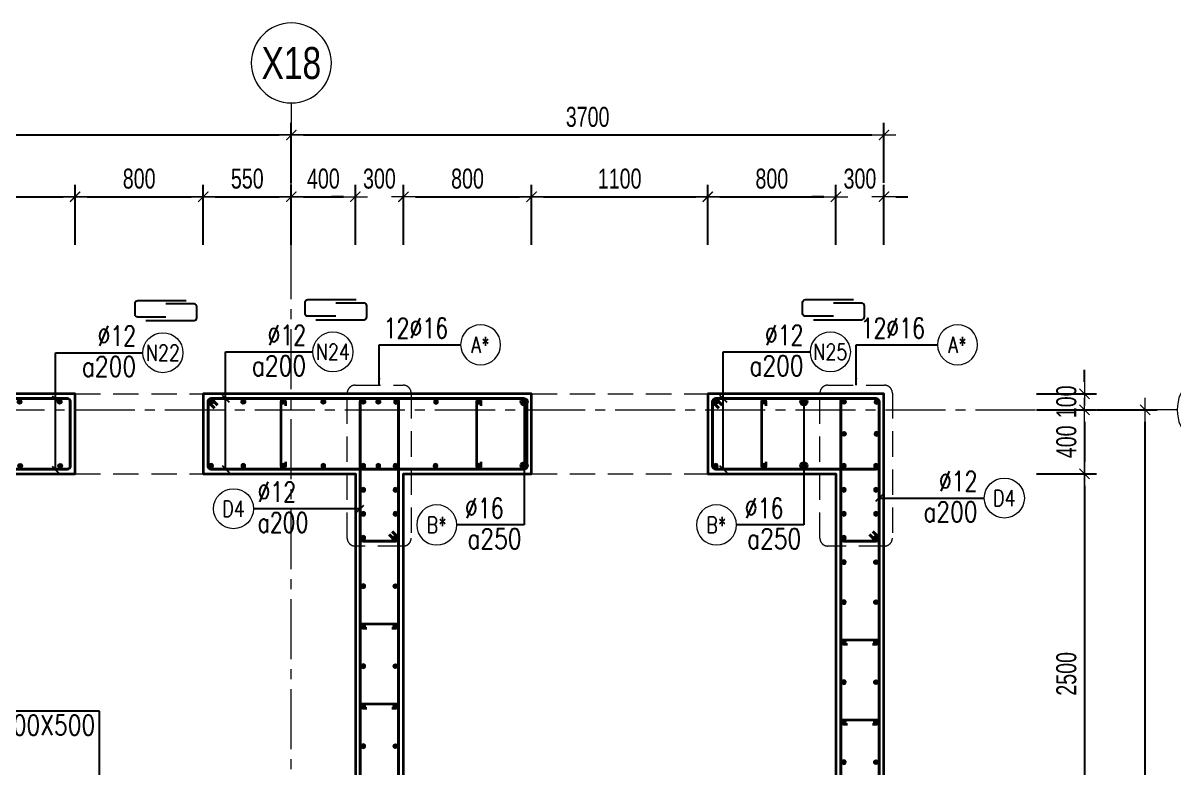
# Model space of a CAD drawing. Header units: millimetres. Extents: x 931337 to 1117500, y 19732 to 157199.
# Drawn here: x 954974 to 962154, y 147156 to 151806 of the extents above; entities that cross this region are included whole.
import ezdxf
from ezdxf.enums import TextEntityAlignment as Align

# ---------------------------------------------------------------- set-up
doc = ezdxf.new("R2010")
doc.units = ezdxf.units.MM
doc.header["$MEASUREMENT"] = 0
for name, pattern in [('HIDDEN2', [4.7625, 3.175, -1.5875]), ('HT_Dim Grid$0$CENTER2', [1.125, 0.75, -0.125, 0.125, -0.125]), ('HT_Grid$0$CENTER2', [1.125, 0.75, -0.125, 0.125, -0.125])]:
    doc.linetypes.add(name, pattern=pattern)
doc.layers.get('0').update_dxf_attribs({"lineweight": 20})
doc.layers.get('Defpoints').update_dxf_attribs({"color": 151, "lineweight": 9})
for name, color, linetype, lineweight in [('HT_Dim Grid$0$NDC_S_AXIS', 5, 'HT_Dim Grid$0$CENTER2', 13), ('HT_Dim Grid$0$NDC_S_SYMBOL', 1, 'Continuous', 15), ('HT_Dim Grid$0$NDC_S_TEXT SYMBOL', 7, 'Continuous', 20), ('HT_Grid$0$NDC_S_AXIS', 5, 'HT_Grid$0$CENTER2', 13), ('KC-LEADER', 153, 'Continuous', 18), ('KC-THEP', 6, 'Continuous', 40), ('NDC_S_BEAM', 3, 'HIDDEN2', 20), ('NDC_S_DIM', 1, 'Continuous', 15), ('NDC_S_HIDDEN', 8, 'HIDDEN2', 13), ('NDC_S_LEADER', 1, 'Continuous', 15), ('NDC_S_REBAR', 4, 'Continuous', 35), ('NDC_S_STIRRUP', 4, 'Continuous', 40), ('NDC_S_VN TEXT', 7, 'Continuous', 20), ('NDC_S_WALL', 6, 'Continuous', 35)]:
    doc.layers.add(name, color=color, linetype=linetype, lineweight=lineweight)
doc.layers.add('Leader', color=6, linetype='Continuous')
doc.layers.add('Ligature', color=1, linetype='Continuous')
doc.styles.add('HT_Dim Grid$0$NDC_ANNO', font='', dxfattribs={"width": 0.8})
doc.styles.add('NDC_DIM', font='', dxfattribs={"width": 0.75})
doc.styles.add('NDC_EN TXT', font='romans.shx', dxfattribs={"width": 0.8})
doc.styles.get('HT_Dim Grid$0$NDC_ANNO').set_extended_font_data('Dotum')
doc.styles.get('NDC_DIM').set_extended_font_data('Dotum')
doc.dimstyles.new('NDC_dim_30', dxfattribs={"dimscale": 30, "dimtxt": 2.5, "dimasz": 1.5, "dimexe": 1.5, "dimexo": 2.5, "dimgap": 1, "dimtad": 1, "dimdec": 0, "dimzin": 0, "dimdsep": 46, "dimtxsty": 'NDC_DIM', "dimblk": 'DIMMARK', "dimcen": 0.09, "dimdle": 1.2, "dimclrd": 1, "dimclre": 1, "dimclrt": 3, "dimadec": 0, "dimazin": 0, "dimtfac": 1, "dimtdec": 0, "dimtix": 1, "dimtofl": 0, "dimtmove": 0, "dimatfit": 3, "dimfxl": 6, "dimfxlon": 1, "dimtolj": 1, "dimtzin": 0, "dimarcsym": 0})
doc.dimstyles.new('NDC_dim_50', dxfattribs={"dimscale": 50, "dimtxt": 2.5, "dimasz": 1.5, "dimexe": 1.5, "dimexo": 2.5, "dimgap": 1, "dimtad": 1, "dimdec": 0, "dimzin": 0, "dimdsep": 46, "dimtxsty": 'NDC_DIM', "dimblk": 'DIMMARK', "dimcen": 0.09, "dimdle": 1.2, "dimclrd": 1, "dimclre": 1, "dimclrt": 3, "dimadec": 0, "dimazin": 0, "dimtfac": 1, "dimtdec": 0, "dimtix": 1, "dimtofl": 0, "dimtmove": 0, "dimatfit": 3, "dimfxl": 6, "dimfxlon": 1, "dimtolj": 1, "dimtzin": 0, "dimarcsym": 0})

# ---------------------------------------------------------------- blocks, each defined once
blk = doc.blocks.new('THEP')
at = {"layer": 'KC-LEADER', "color": 6}
blk.add_circle((0, 0), 14, dxfattribs=at)
at = {"layer": 'KC-THEP'}
for p, q in [((-14, 0), (14, 0)), ((9.9, 9.9), (-9.9, -9.9)), ((-9.9, 9.9), (9.9, -9.9)), ((0, 14), (0, -14))]:
    blk.add_line(p, q, dxfattribs=at)
blk = doc.blocks.new('DIMMARK')
at = {"layer": 'NDC_S_DIM', "color": 1}
blk.add_line((-1.5, 0), (1, 0), dxfattribs=at)
at = {"layer": 'NDC_S_DIM', "color": 2, "const_width": 0.1}
blk.add_lwpolyline([(-0.424, -0.424), (0.424, 0.424)], dxfattribs=at)
blk = doc.blocks.new('*U13')
blk.add_circle((-2.5, 0), 2.5)
at = {"layer": 'NDC_S_VN TEXT', "color": 3, "style": 'NDC_EN TXT', "width": 0.75}
blk.add_attdef('DK1', (0.5, 0.85), '', height=2.5, dxfattribs=at)
at = {"layer": 'NDC_S_VN TEXT', "color": 7, "style": 'NDC_EN TXT', "width": 0.8}
blk.add_attdef('SH2', text='', height=2, dxfattribs=at).set_placement((-2.5, 0), align=Align.MIDDLE)
blk = doc.blocks.new('*U10')
blk.add_circle((2.5, 0), 2.5)
at = {"layer": 'NDC_S_VN TEXT', "color": 3, "style": 'NDC_EN TXT'}
for tag, width, p in [('DK2', 0.75, (-0.85, 0.85)), ('KC2', 0.8, (-0.85, -2.97))]:
    blk.add_attdef(tag, text='', height=2.5, dxfattribs=dict(at, width=width)).set_placement(p, align=Align.RIGHT)
at = {"layer": 'NDC_S_VN TEXT', "color": 7, "style": 'NDC_EN TXT', "width": 0.8}
blk.add_attdef('SH3', text='', height=2, dxfattribs=at).set_placement((2.5, 0), align=Align.MIDDLE)
blk = doc.blocks.new('*U11')
blk.add_circle((-2.5, 0), 2.5)
at = {"layer": 'NDC_S_VN TEXT', "color": 3, "style": 'NDC_EN TXT', "width": 0.75}
for tag, p in [('DK1', (0.5, 0.85)), ('KC1', (0.5, -2.97))]:
    blk.add_attdef(tag, p, '', height=2.5, dxfattribs=at)
at = {"layer": 'NDC_S_VN TEXT', "color": 7, "style": 'NDC_EN TXT', "width": 0.8}
blk.add_attdef('SH2', text='', height=2, dxfattribs=at).set_placement((-2.5, 0), align=Align.MIDDLE)
blk = doc.blocks.new('*D36')
at = {"layer": 'Defpoints', "color": 0, "transparency": 16777216}
for p in [(956649.2, 151105.6), (956649.2, 150202.5), (947849.2, 149408.3)]:
    blk.add_point(p, dxfattribs=at)
at = {"layer": 'NDC_S_DIM', "color": 1, "lineweight": -2, "transparency": 16777216}
for p, q in [((947849.2, 150805.6), (947849.2, 151180.6)), ((956649.2, 150805.6), (956649.2, 151180.6)), ((947924.2, 151105.6), (956574.2, 151105.6))]:
    blk.add_line(p, q, dxfattribs=at)
at = {"layer": 'NDC_S_DIM', "color": 1, "lineweight": -2, "transparency": 16777216, "xscale": 75, "yscale": 75, "zscale": 75, "rotation": 180}
blk.add_blockref('DIMMARK', (947849.2, 151105.6), dxfattribs=at)
at = {"layer": 'NDC_S_DIM', "color": 1, "lineweight": -2, "transparency": 16777216, "xscale": 75, "yscale": 75, "zscale": 75}
blk.add_blockref('DIMMARK', (956649.2, 151105.6), dxfattribs=at)
at = {"layer": 'NDC_S_DIM', "color": 3, "transparency": 16777216, "insert": (952249.2, 151218.2), "char_height": 125, "attachment_point": 5, "style": 'NDC_DIM'}
blk.add_mtext('\\A1;8800', dxfattribs=at)
blk = doc.blocks.new('*D37')
at = {"layer": 'Defpoints', "color": 0, "transparency": 16777216}
for p in [(960349.2, 149488.1), (961601, 149488.1), (960349.2, 149388.1)]:
    blk.add_point(p, dxfattribs=at)
at = {"layer": 'NDC_S_DIM', "color": 1, "lineweight": -2, "transparency": 16777216}
for p, q in [((961601, 149563.1), (961601, 149638.1)), ((961301, 149488.1), (961676, 149488.1)), ((961301, 149388.1), (961676, 149388.1)), ((961601, 149313.1), (961601, 149238.1))]:
    blk.add_line(p, q, dxfattribs=at)
at = {"layer": 'NDC_S_DIM', "color": 1, "lineweight": -2, "transparency": 16777216, "xscale": 75, "yscale": 75, "zscale": 75}
for p, rotation in [((961601, 149488.1), 270), ((961601, 149388.1), 90)]:
    blk.add_blockref('DIMMARK', p, dxfattribs=dict(at, rotation=rotation))
at = {"layer": 'NDC_S_DIM', "color": 3, "transparency": 16777216, "insert": (961488.4, 149438.1), "char_height": 125, "attachment_point": 5, "rotation": 90, "style": 'NDC_DIM'}
blk.add_mtext('\\A1;100', dxfattribs=at)
blk = doc.blocks.new('*D38')
at = {"layer": 'Defpoints', "color": 0, "transparency": 16777216}
for p in [(960349.2, 149388.1), (961980.1, 149388.1), (960349.2, 140388.1)]:
    blk.add_point(p, dxfattribs=at)
at = {"layer": 'NDC_S_DIM', "color": 1, "lineweight": -2, "transparency": 16777216}
for p, q in [((961680.1, 149388.1), (962055.1, 149388.1)), ((961980.1, 140463.1), (961980.1, 149313.1)), ((961680.1, 140388.1), (962055.1, 140388.1))]:
    blk.add_line(p, q, dxfattribs=at)
at = {"layer": 'NDC_S_DIM', "color": 1, "lineweight": -2, "transparency": 16777216, "xscale": 75, "yscale": 75, "zscale": 75}
for p, rotation in [((961980.1, 149388.1), 90), ((961980.1, 140388.1), 270)]:
    blk.add_blockref('DIMMARK', p, dxfattribs=dict(at, rotation=rotation))
at = {"layer": 'NDC_S_DIM', "color": 3, "transparency": 16777216, "insert": (961867.5, 144888.1), "char_height": 125, "attachment_point": 5, "rotation": 90, "style": 'NDC_DIM'}
blk.add_mtext('\\A1;9000', dxfattribs=at)
blk = doc.blocks.new('*U41')
at = {"layer": 'KC-THEP', "rotation": 9.66856443638095}
for p in [(-1.8, 200), (1.8, -200)]:
    blk.add_blockref('THEP', p, dxfattribs=at)
blk = doc.blocks.new('*U42')
at = {"layer": 'NDC_S_HIDDEN', "color": 0, "linetype": 'ByBlock', "lineweight": -2, "transparency": 16777216}
for p in [(0, 0), (250, 0), (500, 0), (750, 0), (1000, 0)]:
    blk.add_blockref('*U41', p, dxfattribs=at)
blk = doc.blocks.new('A$C72321851')
at = {"layer": 'Ligature'}
for points in [[(-60.9, -129.3), (-60.9, 170.9, -0.414214), (-43.3, 188.5), (25.8, 188.5, -0.414214), (43.4, 170.9), (43.4, -4.3)], [(-39.7, -4.3), (-39.7, -179.5, 0.414214), (-22.1, -197.1), (47, -197.1, 0.414214), (64.6, -179.5), (64.6, 120.7)]]:
    blk.add_lwpolyline(points, format="xyb", dxfattribs=at)
blk = doc.blocks.new('*D45')
at = {"layer": 'Defpoints', "color": 0, "ltscale": 200, "transparency": 16777216}
for p in [(955299.2, 150719.7), (954249.2, 148988.1), (955299.2, 148988.1)]:
    blk.add_point(p, dxfattribs=at)
at = {"layer": 'NDC_S_DIM', "color": 1, "lineweight": -2, "ltscale": 200, "transparency": 16777216}
for p, q in [((954249.2, 150419.7), (954249.2, 150794.7)), ((955299.2, 150419.7), (955299.2, 150794.7)), ((954324.2, 150719.7), (955224.2, 150719.7))]:
    blk.add_line(p, q, dxfattribs=at)
at = {"layer": 'NDC_S_DIM', "color": 1, "lineweight": -2, "ltscale": 200, "transparency": 16777216, "xscale": 75, "yscale": 75, "zscale": 75, "rotation": 180}
blk.add_blockref('DIMMARK', (954249.2, 150719.7), dxfattribs=at)
at = {"layer": 'NDC_S_DIM', "color": 1, "lineweight": -2, "ltscale": 200, "transparency": 16777216, "xscale": 75, "yscale": 75, "zscale": 75}
blk.add_blockref('DIMMARK', (955299.2, 150719.7), dxfattribs=at)
at = {"layer": 'NDC_S_DIM', "color": 3, "ltscale": 200, "transparency": 16777216, "insert": (954774.2, 150832.3), "char_height": 125, "attachment_point": 5, "style": 'NDC_DIM'}
blk.add_mtext('\\A1;1050', dxfattribs=at)
blk = doc.blocks.new('*D46')
at = {"layer": 'Defpoints', "color": 0, "ltscale": 200, "transparency": 16777216}
for p in [(956099.2, 150719.7), (955299.2, 148988.1), (956099.2, 148988.1)]:
    blk.add_point(p, dxfattribs=at)
at = {"layer": 'NDC_S_DIM', "color": 1, "lineweight": -2, "ltscale": 200, "transparency": 16777216}
for p, q in [((955299.2, 150419.7), (955299.2, 150794.7)), ((956099.2, 150419.7), (956099.2, 150794.7)), ((955374.2, 150719.7), (956024.2, 150719.7))]:
    blk.add_line(p, q, dxfattribs=at)
at = {"layer": 'NDC_S_DIM', "color": 1, "lineweight": -2, "ltscale": 200, "transparency": 16777216, "xscale": 75, "yscale": 75, "zscale": 75, "rotation": 180}
blk.add_blockref('DIMMARK', (955299.2, 150719.7), dxfattribs=at)
at = {"layer": 'NDC_S_DIM', "color": 1, "lineweight": -2, "ltscale": 200, "transparency": 16777216, "xscale": 75, "yscale": 75, "zscale": 75}
blk.add_blockref('DIMMARK', (956099.2, 150719.7), dxfattribs=at)
at = {"layer": 'NDC_S_DIM', "color": 3, "ltscale": 200, "transparency": 16777216, "insert": (955699.2, 150832.3), "char_height": 125, "attachment_point": 5, "style": 'NDC_DIM'}
blk.add_mtext('\\A1;800', dxfattribs=at)
blk = doc.blocks.new('*D47')
at = {"layer": 'Defpoints', "color": 0, "ltscale": 200, "transparency": 16777216}
for p in [(957349.2, 150719.7), (957049.2, 148988.1), (957349.2, 148988.1)]:
    blk.add_point(p, dxfattribs=at)
at = {"layer": 'NDC_S_DIM', "color": 1, "lineweight": -2, "ltscale": 200, "transparency": 16777216}
for p, q in [((957049.2, 150419.7), (957049.2, 150794.7)), ((957349.2, 150419.7), (957349.2, 150794.7)), ((956974.2, 150719.7), (956899.2, 150719.7)), ((957424.2, 150719.7), (957499.2, 150719.7))]:
    blk.add_line(p, q, dxfattribs=at)
at = {"layer": 'NDC_S_DIM', "color": 1, "lineweight": -2, "ltscale": 200, "transparency": 16777216, "xscale": 75, "yscale": 75, "zscale": 75}
blk.add_blockref('DIMMARK', (957049.2, 150719.7), dxfattribs=at)
at = {"layer": 'NDC_S_DIM', "color": 1, "lineweight": -2, "ltscale": 200, "transparency": 16777216, "xscale": 75, "yscale": 75, "zscale": 75, "rotation": 180}
blk.add_blockref('DIMMARK', (957349.2, 150719.7), dxfattribs=at)
at = {"layer": 'NDC_S_DIM', "color": 3, "ltscale": 200, "transparency": 16777216, "insert": (957199.2, 150832.3), "char_height": 125, "attachment_point": 5, "style": 'NDC_DIM'}
blk.add_mtext('\\A1;300', dxfattribs=at)
blk = doc.blocks.new('*D48')
at = {"layer": 'Defpoints', "color": 0, "ltscale": 200, "transparency": 16777216}
for p in [(958149.2, 150719.7), (957349.2, 148988.1), (958149.2, 148988.1)]:
    blk.add_point(p, dxfattribs=at)
at = {"layer": 'NDC_S_DIM', "color": 1, "lineweight": -2, "ltscale": 200, "transparency": 16777216}
for p, q in [((957349.2, 150419.7), (957349.2, 150794.7)), ((958149.2, 150419.7), (958149.2, 150794.7)), ((957424.2, 150719.7), (958074.2, 150719.7))]:
    blk.add_line(p, q, dxfattribs=at)
at = {"layer": 'NDC_S_DIM', "color": 1, "lineweight": -2, "ltscale": 200, "transparency": 16777216, "xscale": 75, "yscale": 75, "zscale": 75, "rotation": 180}
blk.add_blockref('DIMMARK', (957349.2, 150719.7), dxfattribs=at)
at = {"layer": 'NDC_S_DIM', "color": 1, "lineweight": -2, "ltscale": 200, "transparency": 16777216, "xscale": 75, "yscale": 75, "zscale": 75}
blk.add_blockref('DIMMARK', (958149.2, 150719.7), dxfattribs=at)
at = {"layer": 'NDC_S_DIM', "color": 3, "ltscale": 200, "transparency": 16777216, "insert": (957749.2, 150832.3), "char_height": 125, "attachment_point": 5, "style": 'NDC_DIM'}
blk.add_mtext('\\A1;800', dxfattribs=at)
blk = doc.blocks.new('*D49')
at = {"layer": 'Defpoints', "color": 0, "ltscale": 200, "transparency": 16777216}
for p in [(959249.2, 150719.7), (958149.2, 148988.1), (959249.2, 148988.1)]:
    blk.add_point(p, dxfattribs=at)
at = {"layer": 'NDC_S_DIM', "color": 1, "lineweight": -2, "ltscale": 200, "transparency": 16777216}
for p, q in [((958149.2, 150419.7), (958149.2, 150794.7)), ((959249.2, 150419.7), (959249.2, 150794.7)), ((958224.2, 150719.7), (959174.2, 150719.7))]:
    blk.add_line(p, q, dxfattribs=at)
at = {"layer": 'NDC_S_DIM', "color": 1, "lineweight": -2, "ltscale": 200, "transparency": 16777216, "xscale": 75, "yscale": 75, "zscale": 75, "rotation": 180}
blk.add_blockref('DIMMARK', (958149.2, 150719.7), dxfattribs=at)
at = {"layer": 'NDC_S_DIM', "color": 1, "lineweight": -2, "ltscale": 200, "transparency": 16777216, "xscale": 75, "yscale": 75, "zscale": 75}
blk.add_blockref('DIMMARK', (959249.2, 150719.7), dxfattribs=at)
at = {"layer": 'NDC_S_DIM', "color": 3, "ltscale": 200, "transparency": 16777216, "insert": (958699.2, 150832.3), "char_height": 125, "attachment_point": 5, "style": 'NDC_DIM'}
blk.add_mtext('\\A1;1100', dxfattribs=at)
blk = doc.blocks.new('*D50')
at = {"layer": 'Defpoints', "color": 0, "ltscale": 200, "transparency": 16777216}
for p in [(960049.2, 150719.7), (959249.2, 148988.1), (960049.2, 148988.1)]:
    blk.add_point(p, dxfattribs=at)
at = {"layer": 'NDC_S_DIM', "color": 1, "lineweight": -2, "ltscale": 200, "transparency": 16777216}
for p, q in [((959249.2, 150419.7), (959249.2, 150794.7)), ((960049.2, 150419.7), (960049.2, 150794.7)), ((959324.2, 150719.7), (959974.2, 150719.7))]:
    blk.add_line(p, q, dxfattribs=at)
at = {"layer": 'NDC_S_DIM', "color": 1, "lineweight": -2, "ltscale": 200, "transparency": 16777216, "xscale": 75, "yscale": 75, "zscale": 75, "rotation": 180}
blk.add_blockref('DIMMARK', (959249.2, 150719.7), dxfattribs=at)
at = {"layer": 'NDC_S_DIM', "color": 1, "lineweight": -2, "ltscale": 200, "transparency": 16777216, "xscale": 75, "yscale": 75, "zscale": 75}
blk.add_blockref('DIMMARK', (960049.2, 150719.7), dxfattribs=at)
at = {"layer": 'NDC_S_DIM', "color": 3, "ltscale": 200, "transparency": 16777216, "insert": (959649.2, 150832.3), "char_height": 125, "attachment_point": 5, "style": 'NDC_DIM'}
blk.add_mtext('\\A1;800', dxfattribs=at)
blk = doc.blocks.new('*D51')
at = {"layer": 'Defpoints', "color": 0, "ltscale": 200, "transparency": 16777216}
for p in [(960349.2, 150719.7), (960049.2, 148988.1), (960349.2, 148988.1)]:
    blk.add_point(p, dxfattribs=at)
at = {"layer": 'NDC_S_DIM', "color": 1, "lineweight": -2, "ltscale": 200, "transparency": 16777216}
for p, q in [((960049.2, 150419.7), (960049.2, 150794.7)), ((960349.2, 150419.7), (960349.2, 150794.7)), ((959974.2, 150719.7), (959899.2, 150719.7)), ((960424.2, 150719.7), (960499.2, 150719.7))]:
    blk.add_line(p, q, dxfattribs=at)
at = {"layer": 'NDC_S_DIM', "color": 1, "lineweight": -2, "ltscale": 200, "transparency": 16777216, "xscale": 75, "yscale": 75, "zscale": 75}
blk.add_blockref('DIMMARK', (960049.2, 150719.7), dxfattribs=at)
at = {"layer": 'NDC_S_DIM', "color": 1, "lineweight": -2, "ltscale": 200, "transparency": 16777216, "xscale": 75, "yscale": 75, "zscale": 75, "rotation": 180}
blk.add_blockref('DIMMARK', (960349.2, 150719.7), dxfattribs=at)
at = {"layer": 'NDC_S_DIM', "color": 3, "ltscale": 200, "transparency": 16777216, "insert": (960199.2, 150832.3), "char_height": 125, "attachment_point": 5, "style": 'NDC_DIM'}
blk.add_mtext('\\A1;300', dxfattribs=at)
blk = doc.blocks.new('*U93')
at = {"layer": 'HT_Dim Grid$0$NDC_S_SYMBOL'}
blk.add_line((5, 0), (9, 0), dxfattribs=at)
blk.add_circle((0, 0), 5, dxfattribs=at)
at = {"layer": 'HT_Dim Grid$0$NDC_S_TEXT SYMBOL', "color": 7, "style": 'HT_Dim Grid$0$NDC_ANNO', "width": 0.8}
blk.add_attdef('GRID', text='', height=4, rotation=270, dxfattribs=at).set_placement((0, 0), align=Align.MIDDLE)
blk = doc.blocks.new('*D102')
at = {"layer": 'Defpoints', "color": 0, "ltscale": 200, "transparency": 16777216}
for p in [(960349.2, 149388.1), (960049.2, 148988.1), (961601, 148988.1)]:
    blk.add_point(p, dxfattribs=at)
at = {"layer": 'NDC_S_DIM', "color": 1, "lineweight": -2, "ltscale": 200, "transparency": 16777216}
for p, q in [((961301, 149388.1), (961676, 149388.1)), ((961601, 149313.1), (961601, 149063.1)), ((961301, 148988.1), (961676, 148988.1))]:
    blk.add_line(p, q, dxfattribs=at)
at = {"layer": 'NDC_S_DIM', "color": 1, "lineweight": -2, "ltscale": 200, "transparency": 16777216, "xscale": 75, "yscale": 75, "zscale": 75}
for p, rotation in [((961601, 149388.1), 90), ((961601, 148988.1), 270)]:
    blk.add_blockref('DIMMARK', p, dxfattribs=dict(at, rotation=rotation))
at = {"layer": 'NDC_S_DIM', "color": 3, "ltscale": 200, "transparency": 16777216, "insert": (961488.4, 149188.1), "char_height": 125, "attachment_point": 5, "rotation": 90, "style": 'NDC_DIM'}
blk.add_mtext('\\A1;400', dxfattribs=at)
blk = doc.blocks.new('*D103')
at = {"layer": 'Defpoints', "color": 0, "ltscale": 200, "transparency": 16777216}
for p in [(960049.2, 148988.1), (960049.2, 146488.1), (961601, 146488.1)]:
    blk.add_point(p, dxfattribs=at)
at = {"layer": 'NDC_S_DIM', "color": 1, "lineweight": -2, "ltscale": 200, "transparency": 16777216}
for p, q in [((961301, 148988.1), (961676, 148988.1)), ((961601, 148913.1), (961601, 146563.1)), ((961301, 146488.1), (961676, 146488.1))]:
    blk.add_line(p, q, dxfattribs=at)
at = {"layer": 'NDC_S_DIM', "color": 1, "lineweight": -2, "ltscale": 200, "transparency": 16777216, "xscale": 75, "yscale": 75, "zscale": 75}
for p, rotation in [((961601, 148988.1), 90), ((961601, 146488.1), 270)]:
    blk.add_blockref('DIMMARK', p, dxfattribs=dict(at, rotation=rotation))
at = {"layer": 'NDC_S_DIM', "color": 3, "ltscale": 200, "transparency": 16777216, "insert": (961488.4, 147738.1), "char_height": 125, "attachment_point": 5, "rotation": 90, "style": 'NDC_DIM'}
blk.add_mtext('\\A1;2500', dxfattribs=at)
blk = doc.blocks.new('*U92')
at = {"layer": 'HT_Dim Grid$0$NDC_S_SYMBOL'}
blk.add_line((0, 5), (0, 9), dxfattribs=at)
blk.add_circle((0, 0), 5, dxfattribs=at)
at = {"layer": 'HT_Dim Grid$0$NDC_S_TEXT SYMBOL', "color": 7, "style": 'HT_Dim Grid$0$NDC_ANNO', "width": 0.8}
blk.add_attdef('GRID', text='', height=4, dxfattribs=at).set_placement((0, 0), align=Align.MIDDLE)
blk = doc.blocks.new('*D108')
at = {"layer": 'Defpoints', "color": 0, "ltscale": 200, "transparency": 16777216}
for p in [(960349.2, 151105.6), (956649.2, 150202.5), (960349.2, 149322.1)]:
    blk.add_point(p, dxfattribs=at)
at = {"layer": 'NDC_S_DIM', "color": 1, "lineweight": -2, "ltscale": 200, "transparency": 16777216}
for p, q in [((956649.2, 150805.6), (956649.2, 151180.6)), ((960349.2, 150805.6), (960349.2, 151180.6)), ((956724.2, 151105.6), (960274.2, 151105.6))]:
    blk.add_line(p, q, dxfattribs=at)
at = {"layer": 'NDC_S_DIM', "color": 1, "lineweight": -2, "ltscale": 200, "transparency": 16777216, "xscale": 75, "yscale": 75, "zscale": 75, "rotation": 180}
blk.add_blockref('DIMMARK', (956649.2, 151105.6), dxfattribs=at)
at = {"layer": 'NDC_S_DIM', "color": 1, "lineweight": -2, "ltscale": 200, "transparency": 16777216, "xscale": 75, "yscale": 75, "zscale": 75}
blk.add_blockref('DIMMARK', (960349.2, 151105.6), dxfattribs=at)
at = {"layer": 'NDC_S_DIM', "color": 3, "ltscale": 200, "transparency": 16777216, "insert": (958499.2, 151218.2), "char_height": 125, "attachment_point": 5, "style": 'NDC_DIM'}
blk.add_mtext('\\A1;3700', dxfattribs=at)
blk = doc.blocks.new('*D109')
at = {"layer": 'Defpoints', "color": 0, "ltscale": 200, "transparency": 16777216}
for p in [(956649.2, 150719.7), (956649.2, 150202.5), (956099.2, 148988.1)]:
    blk.add_point(p, dxfattribs=at)
at = {"layer": 'NDC_S_DIM', "color": 1, "lineweight": -2, "ltscale": 200, "transparency": 16777216}
for p, q in [((956099.2, 150419.7), (956099.2, 150794.7)), ((956649.2, 150419.7), (956649.2, 150794.7)), ((956174.2, 150719.7), (956574.2, 150719.7))]:
    blk.add_line(p, q, dxfattribs=at)
at = {"layer": 'NDC_S_DIM', "color": 1, "lineweight": -2, "ltscale": 200, "transparency": 16777216, "xscale": 75, "yscale": 75, "zscale": 75, "rotation": 180}
blk.add_blockref('DIMMARK', (956099.2, 150719.7), dxfattribs=at)
at = {"layer": 'NDC_S_DIM', "color": 1, "lineweight": -2, "ltscale": 200, "transparency": 16777216, "xscale": 75, "yscale": 75, "zscale": 75}
blk.add_blockref('DIMMARK', (956649.2, 150719.7), dxfattribs=at)
at = {"layer": 'NDC_S_DIM', "color": 3, "ltscale": 200, "transparency": 16777216, "insert": (956374.2, 150832.3), "char_height": 125, "attachment_point": 5, "style": 'NDC_DIM'}
blk.add_mtext('\\A1;550', dxfattribs=at)
blk = doc.blocks.new('*D110')
at = {"layer": 'Defpoints', "color": 0, "ltscale": 200, "transparency": 16777216}
for p in [(957049.2, 150719.7), (957049.2, 150427), (956649.2, 150202.5)]:
    blk.add_point(p, dxfattribs=at)
at = {"layer": 'NDC_S_DIM', "color": 1, "lineweight": -2, "ltscale": 200, "transparency": 16777216}
for p, q in [((956649.2, 150419.7), (956649.2, 150794.7)), ((957049.2, 150552), (957049.2, 150794.7)), ((956724.2, 150719.7), (956974.2, 150719.7))]:
    blk.add_line(p, q, dxfattribs=at)
at = {"layer": 'NDC_S_DIM', "color": 1, "lineweight": -2, "ltscale": 200, "transparency": 16777216, "xscale": 75, "yscale": 75, "zscale": 75, "rotation": 180}
blk.add_blockref('DIMMARK', (956649.2, 150719.7), dxfattribs=at)
at = {"layer": 'NDC_S_DIM', "color": 1, "lineweight": -2, "ltscale": 200, "transparency": 16777216, "xscale": 75, "yscale": 75, "zscale": 75}
blk.add_blockref('DIMMARK', (957049.2, 150719.7), dxfattribs=at)
at = {"layer": 'NDC_S_DIM', "color": 3, "ltscale": 200, "transparency": 16777216, "insert": (956849.2, 150832.3), "char_height": 125, "attachment_point": 5, "style": 'NDC_DIM'}
blk.add_mtext('\\A1;400', dxfattribs=at)

msp = doc.modelspace()

# ---------------------------------------------------------------- linework, layer by layer
at = {"layer": 'HT_Grid$0$NDC_S_AXIS', "ltscale": 500}
for p, q in [((956649.189, 138829.488), (956649.189, 151105.602)), ((945733.645, 149388.06), (961980.099, 149388.06))]:
    msp.add_line(p, q, dxfattribs=at)
at = {"layer": 'NDC_S_BEAM', "ltscale": 50}
for p, q in [((955299.189, 149488.06), (956099.189, 149488.06)), ((958149.189, 149488.06), (959249.189, 149488.06)), ((955299.189, 148988.06), (956099.189, 148988.06)), ((958149.189, 148988.06), (959249.189, 148988.06))]:
    msp.add_line(p, q, dxfattribs=at)
at = {"layer": 'NDC_S_HIDDEN', "ltscale": 50}
for points in [[(957048.028, 149541.887), (957347.629, 149541.887, -0.41421356), (957397.629, 149491.887), (957397.629, 148586.661, -0.41421356), (957347.629, 148536.661), (957048.028, 148536.661, -0.41421356), (956998.028, 148586.661), (956998.028, 149491.887, -0.41421356)], [(959999.189, 149541.887), (960351.84, 149541.887, -0.41421356), (960401.84, 149491.887), (960401.84, 148586.661, -0.41421356), (960351.84, 148536.661), (959999.189, 148536.661, -0.41421356), (959949.189, 148586.661), (959949.189, 149491.887, -0.41421356)]]:
    msp.add_lwpolyline(points, format="xyb", close=True, dxfattribs=at)
at = {"layer": 'NDC_S_REBAR'}
for points in [[(956613.879, 149412.514), (956613.879, 149437.514, 1), (956583.879, 149437.514), (956583.879, 149037.514, 1), (956613.879, 149037.514), (956613.879, 149062.514)], [(957834.805, 149412.514), (957834.805, 149437.514, 1), (957804.805, 149437.514), (957804.805, 149037.514, 1), (957834.805, 149037.514), (957834.805, 149062.514)], [(959613.879, 149412.514), (959613.879, 149437.514, 1), (959583.879, 149437.514), (959583.879, 149037.514, 1), (959613.879, 149037.514), (959613.879, 149062.514)], [(957120.616, 148021.513), (957095.616, 148021.513, -1), (957095.616, 148051.513), (957302.64, 148051.513, -1), (957302.64, 148021.513), (957277.64, 148021.513)], [(960120.727, 147921.513), (960095.727, 147921.513, -1), (960095.727, 147951.513), (960302.751, 147951.513, -1), (960302.751, 147921.513), (960277.751, 147921.513)], [(957120.616, 147521.513), (957095.616, 147521.513, -1), (957095.616, 147551.513), (957302.64, 147551.513, -1), (957302.64, 147521.513), (957277.64, 147521.513)], [(960120.727, 147421.513), (960095.727, 147421.513, -1), (960095.727, 147451.513), (960302.751, 147451.513, -1), (960302.751, 147421.513), (960277.751, 147421.513)]]:
    msp.add_lwpolyline(points, format="xyb", dxfattribs=at)
at = {"layer": 'NDC_S_STIRRUP'}
for points in [[(954039.189, 149418.06), (953999.189, 149458.06, 0.41421356), (953979.189, 149438.06), (953979.189, 149038.06, 0.41421356), (953999.189, 149018.06), (955249.189, 149018.06, 0.41421356), (955269.189, 149038.06), (955269.189, 149438.06, 0.41421356), (955249.189, 149458.06), (953999.189, 149458.06, 0.41421356), (953979.189, 149438.06), (954019.189, 149398.06)], [(956189.189, 149418.06), (956149.189, 149458.06, 0.41421356), (956129.189, 149438.06), (956129.189, 149038.06, 0.41421356), (956149.189, 149018.06), (958099.189, 149018.06, 0.41421356), (958119.189, 149038.06), (958119.189, 149438.06, 0.41421356), (958099.189, 149458.06), (956149.189, 149458.06, 0.41421356), (956129.189, 149438.06), (956169.189, 149398.06)], [(957279.189, 140378.06), (957319.189, 140338.06, -0.41421356), (957299.189, 140318.06), (957099.189, 140318.06, -0.41421356), (957079.189, 140338.06), (957079.189, 149438.06, -0.41421356), (957099.189, 149458.06), (957299.189, 149458.06, -0.41421356), (957319.189, 149438.06), (957319.189, 140338.06, -0.41421356), (957299.189, 140318.06), (957259.189, 140358.06)], [(957279.3, 148628.06), (957319.3, 148588.06, -0.41421356), (957299.3, 148568.06), (957099.3, 148568.06, -0.41421356), (957079.3, 148588.06), (957079.189, 149438.06, -0.41421356), (957099.189, 149458.06), (957299.189, 149458.06, -0.41421356), (957319.189, 149438.06), (957319.3, 148588.06, -0.41421356), (957299.3, 148568.06), (957259.3, 148608.06)], [(959339.189, 149418.06), (959299.189, 149458.06, 0.41421356), (959279.189, 149438.06), (959279.189, 149038.06, 0.41421356), (959299.189, 149018.06), (960299.189, 149018.06, 0.41421356), (960319.189, 149038.06), (960319.189, 149438.06, 0.41421356), (960299.189, 149458.06), (959299.189, 149458.06, 0.41421356), (959279.189, 149438.06), (959319.189, 149398.06)], [(960279.189, 140378.06), (960319.189, 140338.06, -0.41421356), (960299.189, 140318.06), (960099.189, 140318.06, -0.41421356), (960079.189, 140338.06), (960079.189, 149438.06, -0.41421356), (960099.189, 149458.06), (960299.189, 149458.06, -0.41421356), (960319.189, 149438.06), (960319.189, 140338.06, -0.41421356), (960299.189, 140318.06), (960259.189, 140358.06)], [(960279.3, 148628.06), (960319.3, 148588.06, -0.41421356), (960299.3, 148568.06), (960099.3, 148568.06, -0.41421356), (960079.3, 148588.06), (960079.189, 149438.06, -0.41421356), (960099.189, 149458.06), (960299.189, 149458.06, -0.41421356), (960319.189, 149438.06), (960319.3, 148588.06, -0.41421356), (960299.3, 148568.06), (960259.3, 148608.06)]]:
    msp.add_lwpolyline(points, format="xyb", dxfattribs=at)
at = {"layer": 'NDC_S_WALL'}
for points in [[(952749.189, 140288.06), (960349.189, 140288.06), (960349.189, 149488.06), (959249.189, 149488.06), (959249.189, 148988.06), (960049.189, 148988.06), (960049.189, 146488.06), (957349.189, 146488.06), (957349.189, 148988.06), (958149.189, 148988.06), (958149.189, 149488.06), (956099.189, 149488.06), (956099.189, 148988.06), (957049.189, 148988.06), (957049.189, 147088.06), (954249.189, 147088.06)], [(954249.189, 148988.06), (955299.189, 148988.06), (955299.189, 149488.06), (953949.189, 149488.06)]]:
    msp.add_lwpolyline(points, dxfattribs=at)

# ---------------------------------------------------------------- block references
at = {"layer": 'HT_Dim Grid$0$NDC_S_AXIS'}
ref = msp.add_blockref('*U92', (956649.189, 151555.602), dxfattribs=dict(at, xscale=-50, yscale=50, zscale=50, rotation=180))
ref.add_attrib('GRID', 'X18', dxfattribs={"layer": 'HT_Dim Grid$0$NDC_S_TEXT SYMBOL', "color": 7, "height": 200, "style": 'HT_Dim Grid$0$NDC_ANNO', "width": 0.8}).set_placement((956649.189, 151555.602), align=Align.MIDDLE)
ref = msp.add_blockref('*U93', (962430.099, 149388.06), dxfattribs=dict(at, xscale=-50, yscale=50, zscale=50))
ref.add_attrib('GRID', 'Y4', dxfattribs={"layer": 'HT_Dim Grid$0$NDC_S_TEXT SYMBOL', "color": 7, "height": 200, "style": 'HT_Dim Grid$0$NDC_ANNO', "width": 0.8}).set_placement((962430.099, 149388.06), align=Align.MIDDLE)
at = {"layer": 'KC-THEP'}
for p, rotation in [((956149.189, 149438.06), 9.668564436380946), ((956349.189, 149438.06), 9.668564436380946), ((956599.189, 149438.06), 9.668564436380946), ((956849.189, 149438.06), 9.668564436380946), ((957099.189, 149438.06), 9.668564436380946), ((957192.784, 149438.06), 9.668564436380946), ((959299.189, 149438.06), 9.668564436380946), ((959599.189, 149438.06), 9.668564436380946), ((959849.189, 149438.06), 9.668564436380946), ((960099.189, 149438.06), 9.668564436380946), ((960099.189, 149238.06), 9.668564436380946), ((960299.161, 148436.212), 9.66856443638095), ((957299.161, 148286.212), 9.66856443638095), ((960299.161, 148186.212), 9.66856443638095), ((957299.161, 148036.212), 9.66856443638095), ((960299.161, 147936.212), 9.66856443638095), ((957299.161, 147786.212), 9.66856443638095), ((960299.161, 147686.212), 9.66856443638095), ((957299.161, 147536.212), 9.66856443638095), ((960299.161, 147436.212), 9.66856443638095), ((957299.161, 147286.212), 9.66856443638095), ((960299.161, 147186.212), 9.66856443638095)]:
    msp.add_blockref('THEP', p, dxfattribs=dict(at, rotation=rotation))
at = {"layer": 'KC-THEP', "xscale": -1, "rotation": 170.331435563619}
for p in [(957302.701, 149438.06), (957552.701, 149438.06), (957820.116, 149438.06), (958102.701, 149438.06), (960302.701, 149438.06), (960302.701, 149238.06), (956149.189, 149038.06), (956349.189, 149038.06), (956599.189, 149038.06), (956849.189, 149038.06), (957099.189, 149038.06), (957192.784, 149038.06), (957299.189, 149038.06), (957549.189, 149038.06), (957816.603, 149038.06), (958099.189, 149038.06), (959299.189, 149038.06), (959599.189, 149038.06), (959849.189, 149038.06), (960099.189, 149038.06), (960299.189, 149038.06), (957099.189, 148888.06), (957299.189, 148888.06), (960099.189, 148888.06), (960299.189, 148888.06), (957099.189, 148738.06), (957299.189, 148738.06), (960099.189, 148738.06), (960299.189, 148738.06), (957099.189, 148588.06), (957299.189, 148588.06), (960099.189, 148588.06), (960299.189, 148588.06), (960099.189, 148436.513), (957099.189, 148286.513), (960099.189, 148186.513), (957099.189, 148036.513), (960099.189, 147936.513), (957099.189, 147786.513), (960099.189, 147686.513), (957099.189, 147536.513), (960099.189, 147436.513), (957099.189, 147286.513), (960099.189, 147186.513)]:
    msp.add_blockref('THEP', p, dxfattribs=at)
at = {"layer": 'Leader', "xscale": -1, "rotation": 270.0000000000001}
for p in [(955870.998, 150006.886), (956932.372, 150012.02), (960038.338, 150012.02)]:
    msp.add_blockref('A$C72321851', p, dxfattribs=at)
at = {"layer": 'NDC_S_HIDDEN'}
msp.add_blockref('*U42', (954204.457, 149238.06), dxfattribs=at)
at = {"layer": 'NDC_S_VN TEXT'}
ref = msp.add_blockref('*U13', (957706.063, 149794.61), dxfattribs=dict(at, xscale=-50, yscale=50, zscale=50))
ref.add_attrib('SH2', 'A*', dxfattribs={"color": 7, "height": 100, "style": 'NDC_EN TXT', "width": 0.8}).set_placement((957831.063, 149794.61), align=Align.MIDDLE)
ref.add_attrib('DK1', '12%%C16', (957225.706, 149836.885), dxfattribs={"color": 3, "height": 125, "style": 'NDC_EN TXT', "width": 0.75})
ref = msp.add_blockref('*U13', (960683.749, 149794.61), dxfattribs=dict(at, xscale=-50, yscale=50, zscale=50))
ref.add_attrib('SH2', 'A*', dxfattribs={"color": 7, "height": 100, "style": 'NDC_EN TXT', "width": 0.8}).set_placement((960808.749, 149794.61), align=Align.MIDDLE)
ref.add_attrib('DK1', '12%%C16', (960203.392, 149836.885), dxfattribs={"color": 3, "height": 125, "style": 'NDC_EN TXT', "width": 0.75})
at = {"layer": 'NDC_S_VN TEXT', "xscale": 50, "yscale": 50, "zscale": 50}
for name, p, values in [('*U10', (955722.419, 149744.835), {'SH3': 'N22', 'DK2': '%%C12', 'KC2': 'a200'}), ('*U10', (956783.794, 149749.968), {'SH3': 'N24', 'DK2': '%%C12', 'KC2': 'a200'}), ('*U10', (959889.76, 149749.968), {'SH3': 'N25', 'DK2': '%%C12', 'KC2': 'a200'}), ('*U10', (960975.943, 148836.944), {'SH3': 'D4', 'DK2': '%%C12', 'KC2': 'a200'}), ('*U11', (956413.339, 148770.202), {'SH2': 'D4', 'DK1': '%%C12', 'KC1': 'a200'})]:
    msp.add_blockref(name, p, dxfattribs=at).add_auto_attribs(values)
at = {"layer": 'NDC_S_VN TEXT'}
ref = msp.add_blockref('*U10', (957682.09, 148668.816), dxfattribs=dict(at, xscale=-50, yscale=50, zscale=50))
ref.add_attrib('SH3', 'B*', dxfattribs={"color": 7, "height": 100, "style": 'NDC_EN TXT', "width": 0.8}).set_placement((957557.09, 148668.816), align=Align.MIDDLE)
ref.add_attrib('DK2', '%%C16', dxfattribs={"color": 3, "height": 125, "style": 'NDC_EN TXT', "width": 0.75}).set_placement((957974.59, 148711.092), align=Align.RIGHT)
ref.add_attrib('KC2', 'a250', dxfattribs={"color": 3, "height": 125, "style": 'NDC_EN TXT', "width": 0.8}).set_placement((958086.494, 148520.189), align=Align.RIGHT)
ref = msp.add_blockref('*U10', (959428.578, 148668.816), dxfattribs=dict(at, xscale=-50, yscale=50, zscale=50))
ref.add_attrib('SH3', 'B*', dxfattribs={"color": 7, "height": 100, "style": 'NDC_EN TXT', "width": 0.8}).set_placement((959303.578, 148668.816), align=Align.MIDDLE)
ref.add_attrib('DK2', '%%C16', dxfattribs={"color": 3, "height": 125, "style": 'NDC_EN TXT', "width": 0.75}).set_placement((959721.078, 148711.092), align=Align.RIGHT)
ref.add_attrib('KC2', 'a250', dxfattribs={"color": 3, "height": 125, "style": 'NDC_EN TXT', "width": 0.8}).set_placement((959832.982, 148520.189), align=Align.RIGHT)
ref = msp.add_blockref('*U10', (954639.165, 147503.855), dxfattribs=dict(at, xscale=-50, yscale=50, zscale=50))
ref.add_attrib('SH3', 'C1', dxfattribs={"color": 7, "height": 100, "style": 'NDC_EN TXT', "width": 0.8}).set_placement((954514.165, 147503.855), align=Align.MIDDLE)
ref.add_attrib('DK2', '%%c8', dxfattribs={"color": 3, "height": 125, "style": 'NDC_EN TXT', "width": 0.75}).set_placement((954842.379, 147546.131), align=Align.RIGHT)
ref.add_attrib('KC2', 'a500X500', dxfattribs={"color": 3, "height": 125, "style": 'NDC_EN TXT', "width": 0.8}).set_placement((955424.522, 147355.228), align=Align.RIGHT)

# ---------------------------------------------------------------- dimensions: what is measured, and where the dimension line sits
at = {"layer": 'NDC_S_DIM'}
dim = msp.add_linear_dim(base=(956649.189, 151105.602), p1=(947849.189, 149408.331), p2=(956649.189, 150202.544), dimstyle='NDC_dim_50', dxfattribs=at)
dim.commit()
dim.dimension.update_dxf_attribs({"geometry": '*D36', "text_midpoint": (952249.189, 151218.187)})
at = {"layer": 'NDC_S_DIM', "ltscale": 200}
for base, p1, p2, picture, middle in [((960349.189, 151105.602), (956649.189, 150202.544), (960349.189, 149322.051), '*D108', (958499.189, 151218.187)), ((955299.189, 150719.735), (954249.189, 148988.06), (955299.189, 148988.06), '*D45', (954774.189, 150832.319)), ((956099.189, 150719.735), (955299.189, 148988.06), (956099.189, 148988.06), '*D46', (955699.189, 150832.319)), ((956649.189, 150719.735), (956099.189, 148988.06), (956649.189, 150202.544), '*D109', (956374.189, 150832.319)), ((957049.189, 150719.735), (956649.189, 150202.544), (957049.189, 150426.985), '*D110', (956849.189, 150832.319)), ((957349.189, 150719.735), (957049.189, 148988.06), (957349.189, 148988.06), '*D47', (957199.189, 150832.319)), ((958149.189, 150719.735), (957349.189, 148988.06), (958149.189, 148988.06), '*D48', (957749.189, 150832.319)), ((959249.189, 150719.735), (958149.189, 148988.06), (959249.189, 148988.06), '*D49', (958699.189, 150832.319)), ((960049.189, 150719.735), (959249.189, 148988.06), (960049.189, 148988.06), '*D50', (959649.189, 150832.319)), ((960349.189, 150719.735), (960049.189, 148988.06), (960349.189, 148988.06), '*D51', (960199.189, 150832.319))]:
    dim = msp.add_linear_dim(base=base, p1=p1, p2=p2, dimstyle='NDC_dim_50', override={"dimtmove": 1}, dxfattribs=at)
    dim.commit()
    dim.dimension.update_dxf_attribs({"geometry": picture, "text_midpoint": middle})
at = {"layer": 'NDC_S_DIM'}
dim = msp.add_linear_dim(base=(961600.988, 149488.06), p1=(960349.189, 149388.06), p2=(960349.189, 149488.06), angle=90, dimstyle='NDC_dim_50', override={"dimtmove": 1}, dxfattribs=at)
dim.commit()
dim.dimension.update_dxf_attribs({"geometry": '*D37', "text_midpoint": (961488.403, 149438.06)})
at = {"layer": 'NDC_S_DIM', "ltscale": 200}
for base, p1, p2, picture, middle in [((961600.988, 148988.06), (960349.189, 149388.06), (960049.189, 148988.06), '*D102', (961488.403, 149188.06)), ((961600.988, 146488.06), (960049.189, 148988.06), (960049.189, 146488.06), '*D103', (961488.403, 147738.06))]:
    dim = msp.add_linear_dim(base=base, p1=p1, p2=p2, angle=90, dimstyle='NDC_dim_50', override={"dimtmove": 1}, dxfattribs=at)
    dim.commit()
    dim.dimension.update_dxf_attribs({"geometry": picture, "text_midpoint": middle})
at = {"layer": 'NDC_S_DIM'}
dim = msp.add_linear_dim(base=(961980.099, 149388.06), p1=(960349.189, 140388.06), p2=(960349.189, 149388.06), angle=90, dimstyle='NDC_dim_50', dxfattribs=at)
dim.commit()
dim.dimension.update_dxf_attribs({"geometry": '*D38', "text_midpoint": (961867.514, 144888.06)})

# ---------------------------------------------------------------- leaders
at = {"layer": 'NDC_S_LEADER'}
for points, override in [([(957197.828, 149541.887), (957197.828, 149794.61), (957706.063, 149794.61)], {"dimtad": 0}), ([(960175.515, 149541.887), (960175.515, 149794.61), (960683.749, 149794.61)], {"dimtad": 0}), ([(955177.68, 149012.926), (955177.68, 149744.654), (955722.419, 149744.654)], {"dimtad": 0, "dimldrblk": 'Oblique'}), ([(955177.68, 149452.926), (955177.68, 149744.654), (955722.419, 149744.654)], {"dimtad": 0, "dimldrblk": 'Oblique'}), ([(956239.055, 149018.06), (956239.055, 149749.787), (956783.793, 149749.787)], {"dimtad": 0, "dimldrblk": 'Oblique'}), ([(956239.055, 149458.06), (956239.055, 149749.787), (956783.793, 149749.787)], {"dimtad": 0, "dimldrblk": 'Oblique'}), ([(959345.021, 149018.06), (959345.021, 149749.787), (959889.76, 149749.787)], {"dimtad": 0, "dimldrblk": 'Oblique'}), ([(959345.021, 149458.06), (959345.021, 149749.787), (959889.76, 149749.787)], {"dimtad": 0, "dimldrblk": 'Oblique'}), ([(958102.701, 149438.529), (958102.701, 148668.635), (957682.09, 148668.635)], {"dimgap": 1, "dimtad": 0, "dimldrblk": 'Origin'}), ([(959849.189, 149438.529), (959849.189, 148668.635), (959428.578, 148668.635)], {"dimgap": 1, "dimtad": 0, "dimldrblk": 'Origin'}), ([(958102.701, 149038.529), (958102.701, 148668.635), (957682.09, 148668.635)], {"dimgap": 1, "dimtad": 0, "dimldrblk": 'Origin'}), ([(959849.189, 149038.529), (959849.189, 148668.635), (959428.578, 148668.635)], {"dimgap": 1, "dimtad": 0, "dimldrblk": 'Origin'}), ([(960319.189, 148836.944), (960975.943, 148836.944)], {"dimtad": 0, "dimldrblk": 'Oblique'}), ([(957079.276, 148770.202), (956411.264, 148770.202)], {"dimtad": 0, "dimldrblk": 'Oblique'}), ([(955452.061, 146936.513), (955452.061, 147503.855), (954639.165, 147503.855)], {"dimtad": 0, "dimldrblk": 'Oblique'})]:
    msp.add_leader(points, dimstyle='NDC_dim_30', override=override, dxfattribs=at)

doc.saveas('drawing.dxf')
